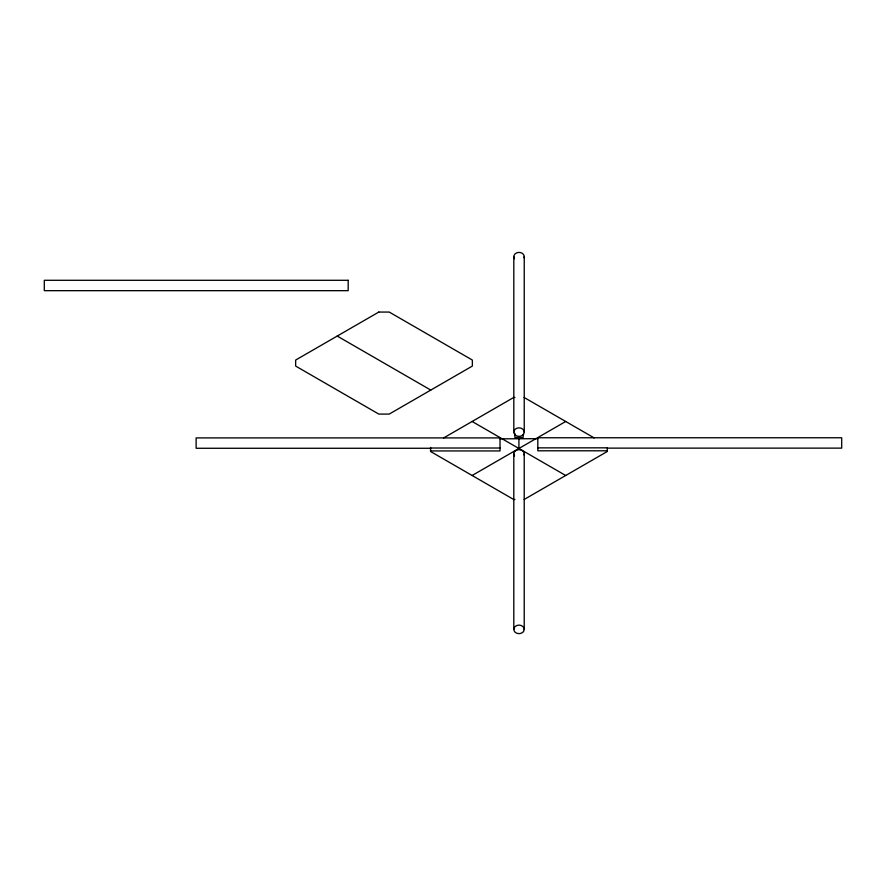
<?xml version="1.0" encoding="UTF-8"?>
<svg xmlns="http://www.w3.org/2000/svg" width="886" height="886" viewBox="0 0 886 886"><rect width="100%" height="100%" fill="white"/><g stroke="black" fill="none" stroke-linecap="round" stroke-linejoin="round"><path stroke-width="1.33" d="M443.62 437.939L513.703 397.471L514.921 397.471M472.127 475.494L565.7 421.481M524.124 499.494L607.275 451.495L607.275 447.829L537.813 447.873M500.014 438.836L537.813 438.692M430.563 448.017L500.014 448.017M607.275 448.128L841.7 448.128L841.7 437.762L537.813 437.762L537.813 450.797L607.275 450.797M430.563 448.272L196.127 448.272L196.127 437.905L500.014 437.905L500.014 450.941L430.563 450.941M514.91 499.494L513.703 499.494L430.563 451.495L430.563 447.397M524.124 397.471L594.207 437.939M337.223 336.06L430.784 390.084M472.127 421.481L565.7 475.494M524.235 256.641L524.235 432.091M524.213 453.909L524.213 629.359M523.117 434.661L523.117 437.573L514.921 437.573L514.921 433.431M518.919 438.758L518.919 448.482M513.814 256.641L513.814 432.091M513.802 453.909L513.802 629.359M514.511 258.767A5.205 4.253 0 0 1 518.343 252.421A5.205 4.253 0 0 1 524.058 257.737M514.5 456.035A5.205 4.253 0 0 1 518.332 449.689A5.205 4.253 0 0 1 524.036 455.005M523.537 434.218L522.707 435.104A5.205 4.253 0 0 1 515.342 435.104L514.511 434.218A5.205 4.253 0 0 1 519.019 427.838A5.205 4.253 0 0 1 523.537 434.218M523.515 631.485L522.696 632.371A5.205 4.253 0 0 1 515.32 632.371L514.5 631.485A5.205 4.253 0 0 1 519.008 625.106A5.205 4.253 0 0 1 523.515 631.485M378.798 312.06L295.647 360.059L295.647 366.073L378.798 414.083L389.22 414.083L472.36 366.073L472.36 360.059L389.22 312.06L378.798 312.06M348.187 280.297L44.3 280.297L44.3 290.674L348.187 290.674L348.187 280.297"/></g></svg>
